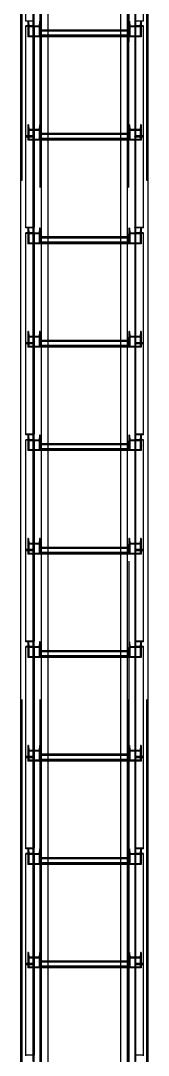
# Model space of a CAD drawing. Header units: millimetres. Extents: x 150209.93 to 150215.05, y 136675.65 to 136679.93.
# Drawn here: x 150210.7314 to 150210.7559, y 136678.4837 to 136678.683 of the extents above; entities that cross this region are included whole.
import ezdxf

# ---------------------------------------------------------------- set-up
doc = ezdxf.new("R2010")
doc.units = ezdxf.units.MM
doc.header["$LTSCALE"] = 0.25
for name, pattern in [('XKITLINE00', [0]), ('XKITLINE02', [4, 2, -2]), ('XKITLINE03', [6, 3, -1, 1, -1])]:
    doc.linetypes.add(name, pattern=pattern)

# ---------------------------------------------------------------- blocks, each defined once
blk = doc.blocks.new('çatıı')
at = {"color": 1, "linetype": 'XKITLINE03'}
for p, q in [((9028.63, 14102.86), (9028.63, 15759.74)), ((9125.61, 14102.86), (9125.61, 15759.74)), ((9034.61, 14100.27), (9034.61, 15740.27)), ((9119.61, 15740.27), (9119.61, 14100.27)), ((9028.63, 15255.19), (9028.63, 15149.34)), ((9034.63, 15254.76), (9034.63, 15245.21)), ((9119.61, 15245.21), (9119.61, 15254.76)), ((9125.61, 15149.34), (9125.61, 15255.19)), ((9119.61, 15246.23), (9034.63, 15246.23)), ((9034.63, 15155.12), (9034.63, 15145.57)), ((9119.61, 15145.57), (9119.61, 15155.12)), ((9028.63, 15149.34), (9028.63, 15061.71)), ((9119.61, 15146.6), (9034.63, 15146.6)), ((9125.61, 15061.71), (9125.61, 15149.34)), ((9028.63, 15055.92), (9028.63, 14950.07)), ((9034.63, 15055.49), (9034.63, 15045.94)), ((9119.61, 15045.94), (9119.61, 15055.49)), ((9125.61, 14950.07), (9125.61, 15055.92)), ((9119.61, 15046.96), (9034.63, 15046.96)), ((9034.63, 14955.85), (9034.63, 14946.3)), ((9119.61, 14946.3), (9119.61, 14955.85)), ((9028.63, 14950.07), (9028.63, 14862.44)), ((9119.61, 14947.33), (9034.63, 14947.33)), ((9125.61, 14862.44), (9125.61, 14950.07)), ((9028.63, 14856.65), (9028.63, 14750.79)), ((9034.63, 14856.22), (9034.63, 14846.67)), ((9119.61, 14846.67), (9119.61, 14856.22)), ((9125.61, 14750.79), (9125.61, 14856.65)), ((9119.61, 14847.69), (9034.63, 14847.69)), ((9034.63, 14756.58), (9034.63, 14747.03)), ((9119.61, 14747.03), (9119.61, 14756.58)), ((9028.63, 14750.79), (9028.63, 14663.17)), ((9119.61, 14748.05), (9034.63, 14748.05)), ((9125.61, 14663.17), (9125.61, 14750.79)), ((9028.63, 14657.38), (9028.63, 14551.52)), ((9034.63, 14656.94), (9034.63, 14647.39)), ((9119.61, 14647.39), (9119.61, 14656.94)), ((9125.61, 14551.52), (9125.61, 14657.38)), ((9119.61, 14648.42), (9034.63, 14648.42)), ((9034.63, 14557.31), (9034.63, 14547.76)), ((9119.61, 14547.76), (9119.61, 14557.31)), ((9028.63, 14551.52), (9028.63, 14463.9)), ((9119.61, 14548.78), (9034.63, 14548.78)), ((9125.61, 14463.9), (9125.61, 14551.52)), ((9028.63, 14458.1), (9028.63, 14352.25)), ((9034.63, 14457.67), (9034.63, 14448.12)), ((9119.61, 14448.12), (9119.61, 14457.67)), ((9125.61, 14352.25), (9125.61, 14458.1)), ((9119.61, 14449.14), (9034.63, 14449.14)), ((9034.63, 14358.03), (9034.63, 14348.49)), ((9119.61, 14348.49), (9119.61, 14358.03)), ((9028.63, 14352.25), (9028.63, 14264.62)), ((9119.61, 14349.51), (9034.63, 14349.51)), ((9125.61, 14264.62), (9125.61, 14352.25))]:
    blk.add_line(p, q, dxfattribs=at)
at = {"color": 116, "linetype": 'XKITLINE02', "true_color": 0x136734}
for p, q in [((9016.78, 14106.58), (9016.78, 15751.29)), ((9017.31, 14107.01), (9017.31, 15752.02)), ((9034.55, 14107.01), (9034.54, 15752.02)), ((9035.08, 14106.58), (9035.08, 15751.29)), ((9118.31, 14106.58), (9118.31, 15752.12)), ((9119.16, 14106.58), (9119.16, 15751.29)), ((9119.69, 14107.01), (9119.69, 15752.02)), ((9136.93, 14107.01), (9136.92, 15752.02)), ((9137.46, 14106.58), (9137.46, 15751.29)), ((9034.61, 14100.27), (9034.61, 15741.98)), ((9035.46, 14100.39), (9035.46, 15741.86)), ((9042.11, 14101.91), (9042.11, 15741.91)), ((9035.93, 14162.09), (9035.93, 15722.64)), ((9138.31, 14120.78), (9138.31, 15703.28)), ((9112.11, 14101.98), (9112.11, 15697.03)), ((9118.76, 14100.39), (9118.76, 15670.57)), ((9119.61, 14100.27), (9119.61, 15670.57)), ((9020.63, 15260.36), (9020.63, 15348.61)), ((9027.83, 15254.71), (9027.83, 15347.98)), ((9028.63, 15254.71), (9028.63, 15348.61)), ((9125.61, 15254.71), (9125.61, 15348.61)), ((9126.41, 15254.71), (9126.41, 15347.98)), ((9133.61, 15260.36), (9133.61, 15348.61)), ((9027.83, 15260.36), (9020.63, 15260.36)), ((9027.83, 15255.72), (9020.63, 15255.72)), ((9020.63, 15149.34), (9020.63, 15255.72)), ((9028.63, 15255.19), (9020.63, 15255.19)), ((9023.31, 15260.24), (9022.63, 15260.24)), ((9022.63, 15260.24), (9022.63, 15254.76)), ((9022.63, 15260.24), (9022.63, 15250.69)), ((9034.63, 15254.76), (9022.63, 15254.76)), ((9022.63, 15254.76), (9022.63, 15245.21)), ((9023.31, 15260.24), (9023.69, 15255.46)), ((9023.31, 15260.24), (9023.31, 15250.69)), ((9033.57, 15255.46), (9023.69, 15255.46)), ((9023.69, 15255.46), (9023.69, 15245.91)), ((9028.63, 15260.51), (9027.83, 15260.51)), ((9027.83, 15149.87), (9027.83, 15260.51)), ((9028.63, 15254.71), (9027.83, 15254.71)), ((9028.63, 15149.34), (9028.63, 15260.51)), ((9033.95, 15260.24), (9033.57, 15255.46)), ((9033.57, 15255.46), (9033.57, 15245.91)), ((9034.63, 15260.24), (9033.95, 15260.24)), ((9033.95, 15260.24), (9033.95, 15250.69)), ((9034.63, 15260.24), (9034.63, 15254.76)), ((9034.63, 15260.24), (9034.63, 15250.69)), ((9034.63, 15254.76), (9034.63, 15245.21)), ((9119.61, 15260.24), (9119.61, 15250.69)), ((9119.61, 15260.24), (9119.61, 15254.76)), ((9120.29, 15260.24), (9119.61, 15260.24)), ((9119.61, 15254.76), (9119.61, 15245.21)), ((9131.61, 15254.76), (9119.61, 15254.76)), ((9120.29, 15260.24), (9120.29, 15250.69)), ((9120.29, 15260.24), (9120.67, 15255.46)), ((9120.67, 15255.46), (9120.67, 15245.91)), ((9130.55, 15255.46), (9120.67, 15255.46)), ((9125.61, 15149.34), (9125.61, 15260.51)), ((9126.41, 15260.51), (9125.61, 15260.51)), ((9133.61, 15255.19), (9125.61, 15255.19)), ((9126.41, 15254.71), (9125.61, 15254.71)), ((9126.41, 15149.87), (9126.41, 15260.51)), ((9133.61, 15260.36), (9126.41, 15260.36)), ((9133.61, 15255.72), (9126.41, 15255.72)), ((9130.93, 15260.24), (9130.55, 15255.46)), ((9130.55, 15255.46), (9130.55, 15245.91)), ((9130.93, 15260.24), (9130.93, 15250.69)), ((9131.61, 15260.24), (9130.93, 15260.24)), ((9131.61, 15260.24), (9131.61, 15250.69)), ((9131.61, 15260.24), (9131.61, 15254.76)), ((9131.61, 15254.76), (9131.61, 15245.21)), ((9133.61, 15149.34), (9133.61, 15255.72)), ((9023.31, 15250.69), (9022.63, 15250.69)), ((9022.63, 15250.69), (9022.63, 15245.21)), ((9034.63, 15245.21), (9022.63, 15245.21)), ((9023.31, 15250.69), (9023.69, 15245.91)), ((9033.57, 15245.91), (9023.69, 15245.91)), ((9033.95, 15250.69), (9033.57, 15245.91)), ((9034.63, 15250.69), (9033.95, 15250.69)), ((9034.63, 15245.21), (9034.63, 15251.71)), ((9042.11, 15251.71), (9034.63, 15251.71)), ((9119.61, 15251.66), (9034.63, 15251.66)), ((9119.61, 15250.75), (9034.63, 15250.75)), ((9034.63, 15250.69), (9034.63, 15245.21)), ((9119.61, 15250.69), (9034.63, 15250.69)), ((9119.61, 15246.84), (9034.63, 15246.84)), ((9042.11, 15246.23), (9034.63, 15246.23)), ((9119.61, 15246), (9034.63, 15246)), ((9042.11, 15245.21), (9034.63, 15245.21)), ((9119.61, 15251.71), (9112.11, 15251.71)), ((9119.61, 15246.23), (9112.11, 15246.23)), ((9119.61, 15245.21), (9112.11, 15245.21)), ((9119.61, 15245.21), (9119.61, 15251.71)), ((9119.61, 15250.69), (9119.61, 15245.21)), ((9120.29, 15250.69), (9119.61, 15250.69)), ((9131.61, 15245.21), (9119.61, 15245.21)), ((9120.29, 15250.69), (9120.67, 15245.91)), ((9130.55, 15245.91), (9120.67, 15245.91)), ((9130.93, 15250.69), (9130.55, 15245.91)), ((9131.61, 15250.69), (9130.93, 15250.69)), ((9131.61, 15250.69), (9131.61, 15245.21)), ((9023.31, 15160.6), (9022.63, 15160.6)), ((9022.63, 15160.6), (9022.63, 15155.12)), ((9022.63, 15160.6), (9022.63, 15151.05)), ((9034.63, 15155.12), (9022.63, 15155.12)), ((9022.63, 15155.12), (9022.63, 15145.57)), ((9023.31, 15160.6), (9023.69, 15155.82)), ((9023.31, 15160.6), (9023.31, 15151.05)), ((9033.57, 15155.82), (9023.69, 15155.82)), ((9023.69, 15155.82), (9023.69, 15146.27)), ((9028.63, 15154.65), (9027.83, 15154.65)), ((9033.95, 15160.6), (9033.57, 15155.82)), ((9033.57, 15155.82), (9033.57, 15146.27)), ((9034.63, 15160.6), (9033.95, 15160.6)), ((9033.95, 15160.6), (9033.95, 15151.05)), ((9034.63, 15160.6), (9034.63, 15155.12)), ((9034.63, 15160.6), (9034.63, 15151.05)), ((9034.63, 15155.12), (9034.63, 15145.57)), ((9119.61, 15160.6), (9119.61, 15151.05)), ((9119.61, 15160.6), (9119.61, 15155.12)), ((9120.29, 15160.6), (9119.61, 15160.6)), ((9119.61, 15155.12), (9119.61, 15145.57)), ((9131.61, 15155.12), (9119.61, 15155.12)), ((9120.29, 15160.6), (9120.29, 15151.05)), ((9120.29, 15160.6), (9120.67, 15155.82)), ((9120.67, 15155.82), (9120.67, 15146.27)), ((9130.55, 15155.82), (9120.67, 15155.82)), ((9126.41, 15154.65), (9125.61, 15154.65)), ((9130.93, 15160.6), (9130.55, 15155.82)), ((9130.55, 15155.82), (9130.55, 15146.27)), ((9130.93, 15160.6), (9130.93, 15151.05)), ((9131.61, 15160.6), (9130.93, 15160.6)), ((9131.61, 15160.6), (9131.61, 15151.05)), ((9131.61, 15160.6), (9131.61, 15155.12)), ((9131.61, 15155.12), (9131.61, 15145.57)), ((9027.83, 15149.87), (9020.63, 15149.87)), ((9020.63, 15061.09), (9020.63, 15149.34)), ((9028.63, 15149.34), (9020.63, 15149.34)), ((9028.63, 15149.34), (9020.63, 15149.34)), ((9027.83, 15148.71), (9020.63, 15148.71)), ((9023.31, 15151.05), (9022.63, 15151.05)), ((9022.63, 15151.05), (9022.63, 15145.57)), ((9034.63, 15145.57), (9022.63, 15145.57)), ((9023.31, 15151.05), (9023.69, 15146.27)), ((9033.57, 15146.27), (9023.69, 15146.27)), ((9027.83, 15055.44), (9027.83, 15148.71)), ((9028.63, 15055.44), (9028.63, 15149.34)), ((9033.95, 15151.05), (9033.57, 15146.27)), ((9034.63, 15151.05), (9033.95, 15151.05)), ((9034.63, 15145.57), (9034.63, 15152.08)), ((9042.11, 15152.08), (9034.63, 15152.08)), ((9119.61, 15152.02), (9034.63, 15152.02)), ((9119.61, 15151.11), (9034.63, 15151.11)), ((9034.63, 15151.05), (9034.63, 15145.57)), ((9119.61, 15151.05), (9034.63, 15151.05)), ((9119.61, 15147.2), (9034.63, 15147.2)), ((9042.11, 15146.6), (9034.63, 15146.6)), ((9119.61, 15146.36), (9034.63, 15146.36)), ((9042.11, 15145.57), (9034.63, 15145.57)), ((9119.61, 15152.08), (9112.11, 15152.08)), ((9119.61, 15146.6), (9112.11, 15146.6)), ((9119.61, 15145.57), (9112.11, 15145.57)), ((9119.61, 15145.57), (9119.61, 15152.08)), ((9119.61, 15151.05), (9119.61, 15145.57)), ((9120.29, 15151.05), (9119.61, 15151.05)), ((9131.61, 15145.57), (9119.61, 15145.57)), ((9120.29, 15151.05), (9120.67, 15146.27)), ((9130.55, 15146.27), (9120.67, 15146.27)), ((9125.61, 15055.44), (9125.61, 15149.34)), ((9133.61, 15149.34), (9125.61, 15149.34)), ((9133.61, 15149.34), (9125.61, 15149.34)), ((9133.61, 15149.87), (9126.41, 15149.87)), ((9126.41, 15055.44), (9126.41, 15148.71)), ((9133.61, 15148.71), (9126.41, 15148.71)), ((9130.93, 15151.05), (9130.55, 15146.27)), ((9131.61, 15151.05), (9130.93, 15151.05)), ((9131.61, 15151.05), (9131.61, 15145.57)), ((9133.61, 15061.09), (9133.61, 15149.34)), ((9028.63, 15143.07), (9027.83, 15143.07)), ((9126.41, 15143.07), (9125.61, 15143.07)), ((9028.63, 15061.71), (9020.63, 15061.71)), ((9027.83, 15061.09), (9020.63, 15061.09)), ((9027.83, 15056.45), (9020.63, 15056.45)), ((9020.63, 14950.07), (9020.63, 15056.45)), ((9028.63, 15055.92), (9020.63, 15055.92)), ((9023.31, 15060.97), (9022.63, 15060.97)), ((9022.63, 15060.97), (9022.63, 15055.49)), ((9022.63, 15060.97), (9022.63, 15051.42)), ((9034.63, 15055.49), (9022.63, 15055.49)), ((9022.63, 15055.49), (9022.63, 15045.94)), ((9023.31, 15060.97), (9023.69, 15056.18)), ((9023.31, 15060.97), (9023.31, 15051.42)), ((9033.57, 15056.18), (9023.69, 15056.18)), ((9023.69, 15056.18), (9023.69, 15046.64)), ((9028.63, 15061.24), (9027.83, 15061.24)), ((9027.83, 14950.6), (9027.83, 15061.24)), ((9028.63, 15055.44), (9027.83, 15055.44)), ((9028.63, 14950.07), (9028.63, 15061.24)), ((9033.95, 15060.97), (9033.57, 15056.18)), ((9033.57, 15056.18), (9033.57, 15046.64)), ((9034.63, 15060.97), (9033.95, 15060.97)), ((9033.95, 15060.97), (9033.95, 15051.42)), ((9034.63, 15060.97), (9034.63, 15055.49)), ((9034.63, 15060.97), (9034.63, 15051.42)), ((9034.63, 15055.49), (9034.63, 15045.94)), ((9119.61, 15060.97), (9119.61, 15051.42)), ((9119.61, 15060.97), (9119.61, 15055.49)), ((9120.29, 15060.97), (9119.61, 15060.97)), ((9119.61, 15055.49), (9119.61, 15045.94)), ((9131.61, 15055.49), (9119.61, 15055.49)), ((9120.29, 15060.97), (9120.29, 15051.42)), ((9120.29, 15060.97), (9120.67, 15056.18)), ((9120.67, 15056.18), (9120.67, 15046.64)), ((9130.55, 15056.18), (9120.67, 15056.18)), ((9133.61, 15061.71), (9125.61, 15061.71)), ((9125.61, 14950.07), (9125.61, 15061.24)), ((9126.41, 15061.24), (9125.61, 15061.24)), ((9133.61, 15055.92), (9125.61, 15055.92)), ((9126.41, 15055.44), (9125.61, 15055.44)), ((9126.41, 14950.6), (9126.41, 15061.24)), ((9133.61, 15061.09), (9126.41, 15061.09)), ((9133.61, 15056.45), (9126.41, 15056.45)), ((9130.93, 15060.97), (9130.55, 15056.18)), ((9130.55, 15056.18), (9130.55, 15046.64)), ((9130.93, 15060.97), (9130.93, 15051.42)), ((9131.61, 15060.97), (9130.93, 15060.97)), ((9131.61, 15060.97), (9131.61, 15051.42)), ((9131.61, 15060.97), (9131.61, 15055.49)), ((9131.61, 15055.49), (9131.61, 15045.94)), ((9133.61, 14950.07), (9133.61, 15056.45)), ((9023.31, 15051.42), (9022.63, 15051.42)), ((9022.63, 15051.42), (9022.63, 15045.94)), ((9034.63, 15045.94), (9022.63, 15045.94)), ((9023.31, 15051.42), (9023.69, 15046.64)), ((9033.57, 15046.64), (9023.69, 15046.64)), ((9033.95, 15051.42), (9033.57, 15046.64)), ((9034.63, 15051.42), (9033.95, 15051.42)), ((9034.63, 15045.94), (9034.63, 15052.44)), ((9042.11, 15052.44), (9034.63, 15052.44)), ((9119.61, 15052.38), (9034.63, 15052.38)), ((9119.61, 15051.48), (9034.63, 15051.48)), ((9034.63, 15051.42), (9034.63, 15045.94)), ((9119.61, 15051.42), (9034.63, 15051.42)), ((9119.61, 15047.57), (9034.63, 15047.57)), ((9042.11, 15046.96), (9034.63, 15046.96)), ((9119.61, 15046.73), (9034.63, 15046.73)), ((9042.11, 15045.94), (9034.63, 15045.94)), ((9119.61, 15052.44), (9112.11, 15052.44)), ((9119.61, 15046.96), (9112.11, 15046.96)), ((9119.61, 15045.94), (9112.11, 15045.94)), ((9119.61, 15045.94), (9119.61, 15052.44)), ((9119.61, 15051.42), (9119.61, 15045.94)), ((9120.29, 15051.42), (9119.61, 15051.42)), ((9131.61, 15045.94), (9119.61, 15045.94)), ((9120.29, 15051.42), (9120.67, 15046.64)), ((9130.55, 15046.64), (9120.67, 15046.64)), ((9130.93, 15051.42), (9130.55, 15046.64)), ((9131.61, 15051.42), (9130.93, 15051.42)), ((9131.61, 15051.42), (9131.61, 15045.94)), ((9023.31, 14961.33), (9022.63, 14961.33)), ((9022.63, 14961.33), (9022.63, 14955.85)), ((9022.63, 14961.33), (9022.63, 14951.78)), ((9034.63, 14955.85), (9022.63, 14955.85)), ((9022.63, 14955.85), (9022.63, 14946.3)), ((9023.31, 14961.33), (9023.69, 14956.55)), ((9023.31, 14961.33), (9023.31, 14951.78)), ((9033.57, 14956.55), (9023.69, 14956.55)), ((9023.69, 14956.55), (9023.69, 14947)), ((9028.63, 14955.38), (9027.83, 14955.38)), ((9033.95, 14961.33), (9033.57, 14956.55)), ((9033.57, 14956.55), (9033.57, 14947)), ((9034.63, 14961.33), (9033.95, 14961.33)), ((9033.95, 14961.33), (9033.95, 14951.78)), ((9034.63, 14961.33), (9034.63, 14955.85)), ((9034.63, 14961.33), (9034.63, 14951.78)), ((9034.63, 14955.85), (9034.63, 14946.3)), ((9119.61, 14961.33), (9119.61, 14951.78)), ((9119.61, 14961.33), (9119.61, 14955.85)), ((9120.29, 14961.33), (9119.61, 14961.33)), ((9119.61, 14955.85), (9119.61, 14946.3)), ((9131.61, 14955.85), (9119.61, 14955.85)), ((9120.29, 14961.33), (9120.29, 14951.78)), ((9120.29, 14961.33), (9120.67, 14956.55)), ((9120.67, 14956.55), (9120.67, 14947)), ((9130.55, 14956.55), (9120.67, 14956.55)), ((9126.41, 14955.38), (9125.61, 14955.38)), ((9130.93, 14961.33), (9130.55, 14956.55)), ((9130.55, 14956.55), (9130.55, 14947)), ((9130.93, 14961.33), (9130.93, 14951.78)), ((9131.61, 14961.33), (9130.93, 14961.33)), ((9131.61, 14961.33), (9131.61, 14951.78)), ((9131.61, 14961.33), (9131.61, 14955.85)), ((9131.61, 14955.85), (9131.61, 14946.3)), ((9027.83, 14950.6), (9020.63, 14950.6)), ((9028.63, 14950.07), (9020.63, 14950.07)), ((9020.63, 14861.81), (9020.63, 14950.07)), ((9028.63, 14950.07), (9020.63, 14950.07)), ((9027.83, 14949.44), (9020.63, 14949.44)), ((9023.31, 14951.78), (9022.63, 14951.78)), ((9022.63, 14951.78), (9022.63, 14946.3)), ((9034.63, 14946.3), (9022.63, 14946.3)), ((9023.31, 14951.78), (9023.69, 14947)), ((9033.57, 14947), (9023.69, 14947)), ((9027.83, 14856.17), (9027.83, 14949.44)), ((9028.63, 14856.17), (9028.63, 14950.07)), ((9033.95, 14951.78), (9033.57, 14947)), ((9034.63, 14951.78), (9033.95, 14951.78)), ((9034.63, 14946.3), (9034.63, 14952.8)), ((9042.11, 14952.8), (9034.63, 14952.8)), ((9119.61, 14952.75), (9034.63, 14952.75)), ((9119.61, 14951.84), (9034.63, 14951.84)), ((9034.63, 14951.78), (9034.63, 14946.3)), ((9119.61, 14951.78), (9034.63, 14951.78)), ((9119.61, 14947.93), (9034.63, 14947.93)), ((9042.11, 14947.33), (9034.63, 14947.33)), ((9119.61, 14947.09), (9034.63, 14947.09)), ((9042.11, 14946.3), (9034.63, 14946.3)), ((9119.61, 14952.8), (9112.11, 14952.8)), ((9119.61, 14947.33), (9112.11, 14947.33)), ((9119.61, 14946.3), (9112.11, 14946.3)), ((9119.61, 14946.3), (9119.61, 14952.8)), ((9119.61, 14951.78), (9119.61, 14946.3)), ((9120.29, 14951.78), (9119.61, 14951.78)), ((9131.61, 14946.3), (9119.61, 14946.3)), ((9120.29, 14951.78), (9120.67, 14947)), ((9130.55, 14947), (9120.67, 14947)), ((9133.61, 14950.07), (9125.61, 14950.07)), ((9125.61, 14856.17), (9125.61, 14950.07)), ((9133.61, 14950.07), (9125.61, 14950.07)), ((9133.61, 14950.6), (9126.41, 14950.6)), ((9126.41, 14856.17), (9126.41, 14949.44)), ((9133.61, 14949.44), (9126.41, 14949.44)), ((9130.93, 14951.78), (9130.55, 14947)), ((9131.61, 14951.78), (9130.93, 14951.78)), ((9131.61, 14951.78), (9131.61, 14946.3)), ((9133.61, 14861.81), (9133.61, 14950.07)), ((9028.63, 14943.79), (9027.83, 14943.79)), ((9126.41, 14943.79), (9125.61, 14943.79)), ((9028.63, 14862.44), (9020.63, 14862.44)), ((9027.83, 14861.81), (9020.63, 14861.81)), ((9027.83, 14857.18), (9020.63, 14857.18)), ((9020.63, 14750.79), (9020.63, 14857.18)), ((9028.63, 14856.65), (9020.63, 14856.65)), ((9023.31, 14861.7), (9022.63, 14861.7)), ((9022.63, 14861.7), (9022.63, 14856.22)), ((9022.63, 14861.7), (9022.63, 14852.15)), ((9034.63, 14856.22), (9022.63, 14856.22)), ((9022.63, 14856.22), (9022.63, 14846.67)), ((9023.31, 14861.7), (9023.69, 14856.91)), ((9023.31, 14861.7), (9023.31, 14852.15)), ((9033.57, 14856.91), (9023.69, 14856.91)), ((9023.69, 14856.91), (9023.69, 14847.36)), ((9028.63, 14861.96), (9027.83, 14861.96)), ((9027.83, 14751.32), (9027.83, 14861.96)), ((9028.63, 14856.17), (9027.83, 14856.17)), ((9028.63, 14750.79), (9028.63, 14861.96)), ((9033.95, 14861.7), (9033.57, 14856.91)), ((9033.57, 14856.91), (9033.57, 14847.36)), ((9034.63, 14861.7), (9033.95, 14861.7)), ((9033.95, 14861.7), (9033.95, 14852.15)), ((9034.63, 14861.7), (9034.63, 14856.22)), ((9034.63, 14861.7), (9034.63, 14852.15)), ((9034.63, 14856.22), (9034.63, 14846.67)), ((9119.61, 14861.7), (9119.61, 14852.15)), ((9119.61, 14861.7), (9119.61, 14856.22)), ((9120.29, 14861.7), (9119.61, 14861.7)), ((9119.61, 14856.22), (9119.61, 14846.67)), ((9131.61, 14856.22), (9119.61, 14856.22)), ((9120.29, 14861.7), (9120.29, 14852.15)), ((9120.29, 14861.7), (9120.67, 14856.91)), ((9120.67, 14856.91), (9120.67, 14847.36)), ((9130.55, 14856.91), (9120.67, 14856.91)), ((9133.61, 14862.44), (9125.61, 14862.44)), ((9125.61, 14750.79), (9125.61, 14861.96)), ((9126.41, 14861.96), (9125.61, 14861.96)), ((9133.61, 14856.65), (9125.61, 14856.65)), ((9126.41, 14856.17), (9125.61, 14856.17)), ((9126.41, 14751.32), (9126.41, 14861.96)), ((9133.61, 14861.81), (9126.41, 14861.81)), ((9133.61, 14857.18), (9126.41, 14857.18)), ((9130.93, 14861.7), (9130.55, 14856.91)), ((9130.55, 14856.91), (9130.55, 14847.36)), ((9130.93, 14861.7), (9130.93, 14852.15)), ((9131.61, 14861.7), (9130.93, 14861.7)), ((9131.61, 14861.7), (9131.61, 14852.15)), ((9131.61, 14861.7), (9131.61, 14856.22)), ((9131.61, 14856.22), (9131.61, 14846.67)), ((9133.61, 14750.79), (9133.61, 14857.18)), ((9023.31, 14852.15), (9022.63, 14852.15)), ((9022.63, 14852.15), (9022.63, 14846.67)), ((9034.63, 14846.67), (9022.63, 14846.67)), ((9023.31, 14852.15), (9023.69, 14847.36)), ((9033.57, 14847.36), (9023.69, 14847.36)), ((9033.95, 14852.15), (9033.57, 14847.36)), ((9034.63, 14852.15), (9033.95, 14852.15)), ((9034.63, 14846.67), (9034.63, 14853.17)), ((9042.11, 14853.17), (9034.63, 14853.17)), ((9119.61, 14853.11), (9034.63, 14853.11)), ((9119.61, 14852.2), (9034.63, 14852.2)), ((9034.63, 14852.15), (9034.63, 14846.67)), ((9119.61, 14852.15), (9034.63, 14852.15)), ((9119.61, 14848.3), (9034.63, 14848.3)), ((9042.11, 14847.69), (9034.63, 14847.69)), ((9119.61, 14847.45), (9034.63, 14847.45)), ((9042.11, 14846.67), (9034.63, 14846.67)), ((9119.61, 14853.17), (9112.11, 14853.17)), ((9119.61, 14847.69), (9112.11, 14847.69)), ((9119.61, 14846.67), (9112.11, 14846.67)), ((9119.61, 14846.67), (9119.61, 14853.17)), ((9119.61, 14852.15), (9119.61, 14846.67)), ((9120.29, 14852.15), (9119.61, 14852.15)), ((9131.61, 14846.67), (9119.61, 14846.67)), ((9120.29, 14852.15), (9120.67, 14847.36)), ((9130.55, 14847.36), (9120.67, 14847.36)), ((9130.93, 14852.15), (9130.55, 14847.36)), ((9131.61, 14852.15), (9130.93, 14852.15)), ((9131.61, 14852.15), (9131.61, 14846.67)), ((9023.31, 14762.06), (9022.63, 14762.06)), ((9022.63, 14762.06), (9022.63, 14756.58)), ((9022.63, 14762.06), (9022.63, 14752.51)), ((9034.63, 14756.58), (9022.63, 14756.58)), ((9022.63, 14756.58), (9022.63, 14747.03)), ((9023.31, 14762.06), (9023.69, 14757.28)), ((9023.31, 14762.06), (9023.31, 14752.51)), ((9033.57, 14757.28), (9023.69, 14757.28)), ((9023.69, 14757.28), (9023.69, 14747.73)), ((9028.63, 14756.11), (9027.83, 14756.11)), ((9033.95, 14762.06), (9033.57, 14757.28)), ((9033.57, 14757.28), (9033.57, 14747.73)), ((9034.63, 14762.06), (9033.95, 14762.06)), ((9033.95, 14762.06), (9033.95, 14752.51)), ((9034.63, 14762.06), (9034.63, 14756.58)), ((9034.63, 14762.06), (9034.63, 14752.51)), ((9034.63, 14756.58), (9034.63, 14747.03)), ((9119.61, 14762.06), (9119.61, 14752.51)), ((9119.61, 14762.06), (9119.61, 14756.58)), ((9120.29, 14762.06), (9119.61, 14762.06)), ((9119.61, 14756.58), (9119.61, 14747.03)), ((9131.61, 14756.58), (9119.61, 14756.58)), ((9120.29, 14762.06), (9120.29, 14752.51)), ((9120.29, 14762.06), (9120.67, 14757.28)), ((9120.67, 14757.28), (9120.67, 14747.73)), ((9130.55, 14757.28), (9120.67, 14757.28)), ((9126.41, 14756.11), (9125.61, 14756.11)), ((9130.93, 14762.06), (9130.55, 14757.28)), ((9130.55, 14757.28), (9130.55, 14747.73)), ((9130.93, 14762.06), (9130.93, 14752.51)), ((9131.61, 14762.06), (9130.93, 14762.06)), ((9131.61, 14762.06), (9131.61, 14752.51)), ((9131.61, 14762.06), (9131.61, 14756.58)), ((9131.61, 14756.58), (9131.61, 14747.03)), ((9027.83, 14751.32), (9020.63, 14751.32)), ((9028.63, 14750.79), (9020.63, 14750.79)), ((9020.63, 14662.54), (9020.63, 14750.79)), ((9028.63, 14750.79), (9020.63, 14750.79)), ((9027.83, 14750.17), (9020.63, 14750.17)), ((9023.31, 14752.51), (9022.63, 14752.51)), ((9022.63, 14752.51), (9022.63, 14747.03)), ((9034.63, 14747.03), (9022.63, 14747.03)), ((9023.31, 14752.51), (9023.69, 14747.73)), ((9033.57, 14747.73), (9023.69, 14747.73)), ((9027.83, 14656.9), (9027.83, 14750.17)), ((9028.63, 14656.9), (9028.63, 14750.79)), ((9033.95, 14752.51), (9033.57, 14747.73)), ((9034.63, 14752.51), (9033.95, 14752.51)), ((9034.63, 14747.03), (9034.63, 14753.53)), ((9042.11, 14753.53), (9034.63, 14753.53)), ((9119.61, 14753.47), (9034.63, 14753.47)), ((9119.61, 14752.57), (9034.63, 14752.57)), ((9034.63, 14752.51), (9034.63, 14747.03)), ((9119.61, 14752.51), (9034.63, 14752.51)), ((9119.61, 14748.66), (9034.63, 14748.66)), ((9042.11, 14748.05), (9034.63, 14748.05)), ((9119.61, 14747.82), (9034.63, 14747.82)), ((9042.11, 14747.03), (9034.63, 14747.03)), ((9119.61, 14753.53), (9112.11, 14753.53)), ((9119.61, 14748.05), (9112.11, 14748.05)), ((9119.61, 14747.03), (9112.11, 14747.03)), ((9119.61, 14747.03), (9119.61, 14753.53)), ((9119.61, 14752.51), (9119.61, 14747.03)), ((9120.29, 14752.51), (9119.61, 14752.51)), ((9131.61, 14747.03), (9119.61, 14747.03)), ((9120.29, 14752.51), (9120.67, 14747.73)), ((9130.55, 14747.73), (9120.67, 14747.73)), ((9125.61, 14656.9), (9125.61, 14750.79)), ((9133.61, 14750.79), (9125.61, 14750.79)), ((9133.61, 14750.79), (9125.61, 14750.79)), ((9133.61, 14751.32), (9126.41, 14751.32)), ((9126.41, 14656.9), (9126.41, 14750.17)), ((9133.61, 14750.17), (9126.41, 14750.17)), ((9130.93, 14752.51), (9130.55, 14747.73)), ((9131.61, 14752.51), (9130.93, 14752.51)), ((9131.61, 14752.51), (9131.61, 14747.03)), ((9133.61, 14662.54), (9133.61, 14750.79)), ((9028.63, 14744.52), (9027.83, 14744.52)), ((9126.41, 14744.52), (9125.61, 14744.52)), ((9028.63, 14663.17), (9020.63, 14663.17)), ((9027.83, 14662.54), (9020.63, 14662.54)), ((9027.83, 14657.91), (9020.63, 14657.91)), ((9020.63, 14551.52), (9020.63, 14657.91)), ((9028.63, 14657.38), (9020.63, 14657.38)), ((9023.31, 14662.42), (9022.63, 14662.42)), ((9022.63, 14662.42), (9022.63, 14656.94)), ((9022.63, 14662.42), (9022.63, 14652.87)), ((9034.63, 14656.94), (9022.63, 14656.94)), ((9022.63, 14656.94), (9022.63, 14647.39)), ((9023.31, 14662.42), (9023.69, 14657.64)), ((9023.31, 14662.42), (9023.31, 14652.87)), ((9033.57, 14657.64), (9023.69, 14657.64)), ((9023.69, 14657.64), (9023.69, 14648.09)), ((9028.63, 14662.69), (9027.83, 14662.69)), ((9027.83, 14552.05), (9027.83, 14662.69)), ((9028.63, 14656.9), (9027.83, 14656.9)), ((9028.63, 14551.52), (9028.63, 14662.69)), ((9033.95, 14662.42), (9033.57, 14657.64)), ((9033.57, 14657.64), (9033.57, 14648.09)), ((9034.63, 14662.42), (9033.95, 14662.42)), ((9033.95, 14662.42), (9033.95, 14652.87)), ((9034.63, 14662.42), (9034.63, 14656.94)), ((9034.63, 14662.42), (9034.63, 14652.87)), ((9034.63, 14656.94), (9034.63, 14647.39)), ((9119.61, 14662.42), (9119.61, 14652.87)), ((9119.61, 14662.42), (9119.61, 14656.94)), ((9120.29, 14662.42), (9119.61, 14662.42)), ((9119.61, 14656.94), (9119.61, 14647.39)), ((9131.61, 14656.94), (9119.61, 14656.94)), ((9120.29, 14662.42), (9120.29, 14652.87)), ((9120.29, 14662.42), (9120.67, 14657.64)), ((9120.67, 14657.64), (9120.67, 14648.09)), ((9130.55, 14657.64), (9120.67, 14657.64)), ((9133.61, 14663.17), (9125.61, 14663.17)), ((9125.61, 14551.52), (9125.61, 14662.69)), ((9126.41, 14662.69), (9125.61, 14662.69)), ((9133.61, 14657.38), (9125.61, 14657.38)), ((9126.41, 14656.9), (9125.61, 14656.9)), ((9126.41, 14552.05), (9126.41, 14662.69)), ((9133.61, 14662.54), (9126.41, 14662.54)), ((9133.61, 14657.91), (9126.41, 14657.91)), ((9130.93, 14662.42), (9130.55, 14657.64)), ((9130.55, 14657.64), (9130.55, 14648.09)), ((9130.93, 14662.42), (9130.93, 14652.87)), ((9131.61, 14662.42), (9130.93, 14662.42)), ((9131.61, 14662.42), (9131.61, 14652.87)), ((9131.61, 14662.42), (9131.61, 14656.94)), ((9131.61, 14656.94), (9131.61, 14647.39)), ((9133.61, 14551.52), (9133.61, 14657.91)), ((9023.31, 14652.87), (9022.63, 14652.87)), ((9022.63, 14652.87), (9022.63, 14647.39)), ((9034.63, 14647.39), (9022.63, 14647.39)), ((9023.31, 14652.87), (9023.69, 14648.09)), ((9033.57, 14648.09), (9023.69, 14648.09)), ((9033.95, 14652.87), (9033.57, 14648.09)), ((9034.63, 14652.87), (9033.95, 14652.87)), ((9034.63, 14647.39), (9034.63, 14653.9)), ((9042.11, 14653.9), (9034.63, 14653.9)), ((9119.61, 14653.84), (9034.63, 14653.84)), ((9119.61, 14652.93), (9034.63, 14652.93)), ((9119.61, 14652.87), (9034.63, 14652.87)), ((9034.63, 14652.87), (9034.63, 14647.39)), ((9119.61, 14649.02), (9034.63, 14649.02)), ((9042.11, 14648.42), (9034.63, 14648.42)), ((9119.61, 14648.18), (9034.63, 14648.18)), ((9042.11, 14647.39), (9034.63, 14647.39)), ((9119.61, 14653.9), (9112.11, 14653.9)), ((9119.61, 14648.42), (9112.11, 14648.42)), ((9119.61, 14647.39), (9112.11, 14647.39)), ((9119.61, 14647.39), (9119.61, 14653.9)), ((9119.61, 14652.87), (9119.61, 14647.39)), ((9120.29, 14652.87), (9119.61, 14652.87)), ((9131.61, 14647.39), (9119.61, 14647.39)), ((9120.29, 14652.87), (9120.67, 14648.09)), ((9130.55, 14648.09), (9120.67, 14648.09)), ((9130.93, 14652.87), (9130.55, 14648.09)), ((9131.61, 14652.87), (9130.93, 14652.87)), ((9131.61, 14652.87), (9131.61, 14647.39)), ((9023.31, 14562.79), (9022.63, 14562.79)), ((9022.63, 14562.79), (9022.63, 14557.31)), ((9022.63, 14562.79), (9022.63, 14553.24)), ((9034.63, 14557.31), (9022.63, 14557.31)), ((9022.63, 14557.31), (9022.63, 14547.76)), ((9023.31, 14562.79), (9023.69, 14558)), ((9023.31, 14562.79), (9023.31, 14553.24)), ((9033.57, 14558), (9023.69, 14558)), ((9023.69, 14558), (9023.69, 14548.46)), ((9028.63, 14556.84), (9027.83, 14556.84)), ((9033.95, 14562.79), (9033.57, 14558)), ((9033.57, 14558), (9033.57, 14548.46)), ((9034.63, 14562.79), (9033.95, 14562.79)), ((9033.95, 14562.79), (9033.95, 14553.24)), ((9034.63, 14562.79), (9034.63, 14557.31)), ((9034.63, 14562.79), (9034.63, 14553.24)), ((9034.63, 14557.31), (9034.63, 14547.76)), ((9119.61, 14562.79), (9119.61, 14553.24)), ((9119.61, 14562.79), (9119.61, 14557.31)), ((9120.29, 14562.79), (9119.61, 14562.79)), ((9119.61, 14557.31), (9119.61, 14547.76)), ((9131.61, 14557.31), (9119.61, 14557.31)), ((9120.29, 14562.79), (9120.29, 14553.24)), ((9120.29, 14562.79), (9120.67, 14558)), ((9120.67, 14558), (9120.67, 14548.46)), ((9130.55, 14558), (9120.67, 14558)), ((9126.41, 14556.84), (9125.61, 14556.84)), ((9130.93, 14562.79), (9130.55, 14558)), ((9130.55, 14558), (9130.55, 14548.46)), ((9130.93, 14562.79), (9130.93, 14553.24)), ((9131.61, 14562.79), (9130.93, 14562.79)), ((9131.61, 14562.79), (9131.61, 14553.24)), ((9131.61, 14562.79), (9131.61, 14557.31)), ((9131.61, 14557.31), (9131.61, 14547.76)), ((9027.83, 14552.05), (9020.63, 14552.05)), ((9028.63, 14551.52), (9020.63, 14551.52)), ((9020.63, 14463.27), (9020.63, 14551.52)), ((9028.63, 14551.52), (9020.63, 14551.52)), ((9027.83, 14550.89), (9020.63, 14550.89)), ((9023.31, 14553.24), (9022.63, 14553.24)), ((9022.63, 14553.24), (9022.63, 14547.76)), ((9034.63, 14547.76), (9022.63, 14547.76)), ((9023.31, 14553.24), (9023.69, 14548.46)), ((9033.57, 14548.46), (9023.69, 14548.46)), ((9027.83, 14457.63), (9027.83, 14550.89)), ((9028.63, 14457.63), (9028.63, 14551.52)), ((9033.95, 14553.24), (9033.57, 14548.46)), ((9034.63, 14553.24), (9033.95, 14553.24)), ((9034.63, 14547.76), (9034.63, 14554.26)), ((9042.11, 14554.26), (9034.63, 14554.26)), ((9119.61, 14554.2), (9034.63, 14554.2)), ((9119.61, 14553.3), (9034.63, 14553.3)), ((9119.61, 14553.24), (9034.63, 14553.24)), ((9034.63, 14553.24), (9034.63, 14547.76)), ((9119.61, 14549.39), (9034.63, 14549.39)), ((9042.11, 14548.78), (9034.63, 14548.78)), ((9119.61, 14548.55), (9034.63, 14548.55)), ((9042.11, 14547.76), (9034.63, 14547.76)), ((9119.61, 14554.26), (9112.11, 14554.26)), ((9119.61, 14548.78), (9112.11, 14548.78)), ((9119.61, 14547.76), (9112.11, 14547.76)), ((9119.61, 14547.76), (9119.61, 14554.26)), ((9119.61, 14553.24), (9119.61, 14547.76)), ((9120.29, 14553.24), (9119.61, 14553.24)), ((9131.61, 14547.76), (9119.61, 14547.76)), ((9120.29, 14553.24), (9120.67, 14548.46)), ((9130.55, 14548.46), (9120.67, 14548.46)), ((9125.61, 14457.63), (9125.61, 14551.52)), ((9133.61, 14551.52), (9125.61, 14551.52)), ((9133.61, 14551.52), (9125.61, 14551.52)), ((9133.61, 14552.05), (9126.41, 14552.05)), ((9126.41, 14457.63), (9126.41, 14550.89)), ((9133.61, 14550.89), (9126.41, 14550.89)), ((9130.93, 14553.24), (9130.55, 14548.46)), ((9131.61, 14553.24), (9130.93, 14553.24)), ((9131.61, 14553.24), (9131.61, 14547.76)), ((9133.61, 14463.27), (9133.61, 14551.52)), ((9028.63, 14545.25), (9027.83, 14545.25)), ((9126.41, 14545.25), (9125.61, 14545.25)), ((9028.63, 14463.9), (9020.63, 14463.9)), ((9027.83, 14463.27), (9020.63, 14463.27)), ((9027.83, 14458.64), (9020.63, 14458.64)), ((9020.63, 14352.25), (9020.63, 14458.64)), ((9028.63, 14458.1), (9020.63, 14458.1)), ((9023.31, 14463.15), (9022.63, 14463.15)), ((9022.63, 14463.15), (9022.63, 14457.67)), ((9022.63, 14463.15), (9022.63, 14453.6)), ((9034.63, 14457.67), (9022.63, 14457.67)), ((9022.63, 14457.67), (9022.63, 14448.12)), ((9023.31, 14463.15), (9023.69, 14458.37)), ((9023.31, 14463.15), (9023.31, 14453.6)), ((9033.57, 14458.37), (9023.69, 14458.37)), ((9023.69, 14458.37), (9023.69, 14448.82)), ((9028.63, 14463.42), (9027.83, 14463.42)), ((9027.83, 14352.78), (9027.83, 14463.42)), ((9028.63, 14457.63), (9027.83, 14457.63)), ((9028.63, 14352.25), (9028.63, 14463.42)), ((9033.95, 14463.15), (9033.57, 14458.37)), ((9033.57, 14458.37), (9033.57, 14448.82)), ((9034.63, 14463.15), (9033.95, 14463.15)), ((9033.95, 14463.15), (9033.95, 14453.6)), ((9034.63, 14463.15), (9034.63, 14457.67)), ((9034.63, 14463.15), (9034.63, 14453.6)), ((9034.63, 14457.67), (9034.63, 14448.12)), ((9119.61, 14463.15), (9119.61, 14453.6)), ((9119.61, 14463.15), (9119.61, 14457.67)), ((9120.29, 14463.15), (9119.61, 14463.15)), ((9119.61, 14457.67), (9119.61, 14448.12)), ((9131.61, 14457.67), (9119.61, 14457.67)), ((9120.29, 14463.15), (9120.29, 14453.6)), ((9120.29, 14463.15), (9120.67, 14458.37)), ((9120.67, 14458.37), (9120.67, 14448.82)), ((9130.55, 14458.37), (9120.67, 14458.37)), ((9133.61, 14463.9), (9125.61, 14463.9)), ((9125.61, 14352.25), (9125.61, 14463.42)), ((9126.41, 14463.42), (9125.61, 14463.42)), ((9133.61, 14458.1), (9125.61, 14458.1)), ((9126.41, 14457.63), (9125.61, 14457.63)), ((9126.41, 14352.78), (9126.41, 14463.42)), ((9133.61, 14463.27), (9126.41, 14463.27)), ((9133.61, 14458.64), (9126.41, 14458.64)), ((9130.93, 14463.15), (9130.55, 14458.37)), ((9130.55, 14458.37), (9130.55, 14448.82)), ((9130.93, 14463.15), (9130.93, 14453.6)), ((9131.61, 14463.15), (9130.93, 14463.15)), ((9131.61, 14463.15), (9131.61, 14453.6)), ((9131.61, 14463.15), (9131.61, 14457.67)), ((9131.61, 14457.67), (9131.61, 14448.12)), ((9133.61, 14352.25), (9133.61, 14458.64)), ((9023.31, 14453.6), (9022.63, 14453.6)), ((9022.63, 14453.6), (9022.63, 14448.12)), ((9034.63, 14448.12), (9022.63, 14448.12)), ((9023.31, 14453.6), (9023.69, 14448.82)), ((9033.57, 14448.82), (9023.69, 14448.82)), ((9033.95, 14453.6), (9033.57, 14448.82)), ((9034.63, 14453.6), (9033.95, 14453.6)), ((9034.63, 14448.12), (9034.63, 14454.62)), ((9042.11, 14454.62), (9034.63, 14454.62)), ((9119.61, 14454.57), (9034.63, 14454.57)), ((9119.61, 14453.66), (9034.63, 14453.66)), ((9119.61, 14453.6), (9034.63, 14453.6)), ((9034.63, 14453.6), (9034.63, 14448.12)), ((9119.61, 14449.75), (9034.63, 14449.75)), ((9042.11, 14449.14), (9034.63, 14449.14)), ((9119.61, 14448.91), (9034.63, 14448.91)), ((9042.11, 14448.12), (9034.63, 14448.12)), ((9119.61, 14454.62), (9112.11, 14454.62)), ((9119.61, 14449.14), (9112.11, 14449.14)), ((9119.61, 14448.12), (9112.11, 14448.12)), ((9119.61, 14448.12), (9119.61, 14454.62)), ((9119.61, 14453.6), (9119.61, 14448.12)), ((9120.29, 14453.6), (9119.61, 14453.6)), ((9131.61, 14448.12), (9119.61, 14448.12)), ((9120.29, 14453.6), (9120.67, 14448.82)), ((9130.55, 14448.82), (9120.67, 14448.82)), ((9130.93, 14453.6), (9130.55, 14448.82)), ((9131.61, 14453.6), (9130.93, 14453.6)), ((9131.61, 14453.6), (9131.61, 14448.12)), ((9023.31, 14363.51), (9022.63, 14363.51)), ((9022.63, 14363.51), (9022.63, 14358.03)), ((9022.63, 14363.51), (9022.63, 14353.97)), ((9034.63, 14358.03), (9022.63, 14358.03)), ((9022.63, 14358.03), (9022.63, 14348.49)), ((9023.31, 14363.51), (9023.69, 14358.73)), ((9023.31, 14363.51), (9023.31, 14353.97)), ((9033.57, 14358.73), (9023.69, 14358.73)), ((9023.69, 14358.73), (9023.69, 14349.18)), ((9028.63, 14357.56), (9027.83, 14357.56)), ((9033.95, 14363.51), (9033.57, 14358.73)), ((9033.57, 14358.73), (9033.57, 14349.18)), ((9034.63, 14363.51), (9033.95, 14363.51)), ((9033.95, 14363.51), (9033.95, 14353.97)), ((9034.63, 14363.51), (9034.63, 14358.03)), ((9034.63, 14363.51), (9034.63, 14353.97)), ((9034.63, 14358.03), (9034.63, 14348.49)), ((9119.61, 14363.51), (9119.61, 14353.97)), ((9119.61, 14363.51), (9119.61, 14358.03)), ((9120.29, 14363.51), (9119.61, 14363.51)), ((9119.61, 14358.03), (9119.61, 14348.49)), ((9131.61, 14358.03), (9119.61, 14358.03)), ((9120.29, 14363.51), (9120.29, 14353.97)), ((9120.29, 14363.51), (9120.67, 14358.73)), ((9120.67, 14358.73), (9120.67, 14349.18)), ((9130.55, 14358.73), (9120.67, 14358.73)), ((9126.41, 14357.56), (9125.61, 14357.56)), ((9130.93, 14363.51), (9130.55, 14358.73)), ((9130.55, 14358.73), (9130.55, 14349.18)), ((9130.93, 14363.51), (9130.93, 14353.97)), ((9131.61, 14363.51), (9130.93, 14363.51)), ((9131.61, 14363.51), (9131.61, 14353.97)), ((9131.61, 14363.51), (9131.61, 14358.03)), ((9131.61, 14358.03), (9131.61, 14348.49)), ((9027.83, 14352.78), (9020.63, 14352.78)), ((9020.63, 14264), (9020.63, 14352.25)), ((9028.63, 14352.25), (9020.63, 14352.25)), ((9028.63, 14352.25), (9020.63, 14352.25)), ((9027.83, 14351.62), (9020.63, 14351.62)), ((9023.31, 14353.97), (9022.63, 14353.97)), ((9022.63, 14353.97), (9022.63, 14348.49)), ((9034.63, 14348.49), (9022.63, 14348.49)), ((9023.31, 14353.97), (9023.69, 14349.18)), ((9033.57, 14349.18), (9023.69, 14349.18)), ((9027.83, 14258.35), (9027.83, 14351.62)), ((9028.63, 14258.35), (9028.63, 14352.25)), ((9033.95, 14353.97), (9033.57, 14349.18)), ((9034.63, 14353.97), (9033.95, 14353.97)), ((9034.63, 14348.49), (9034.63, 14354.99)), ((9042.11, 14354.99), (9034.63, 14354.99)), ((9119.61, 14354.93), (9034.63, 14354.93)), ((9119.61, 14354.02), (9034.63, 14354.02)), ((9119.61, 14353.97), (9034.63, 14353.97)), ((9034.63, 14353.97), (9034.63, 14348.49)), ((9119.61, 14350.12), (9034.63, 14350.12)), ((9042.11, 14349.51), (9034.63, 14349.51)), ((9119.61, 14349.27), (9034.63, 14349.27)), ((9042.11, 14348.49), (9034.63, 14348.49)), ((9119.61, 14354.99), (9112.11, 14354.99)), ((9119.61, 14349.51), (9112.11, 14349.51)), ((9119.61, 14348.49), (9112.11, 14348.49)), ((9119.61, 14348.49), (9119.61, 14354.99)), ((9119.61, 14353.97), (9119.61, 14348.49)), ((9120.29, 14353.97), (9119.61, 14353.97)), ((9131.61, 14348.49), (9119.61, 14348.49)), ((9120.29, 14353.97), (9120.67, 14349.18)), ((9130.55, 14349.18), (9120.67, 14349.18)), ((9133.61, 14352.25), (9125.61, 14352.25)), ((9125.61, 14258.35), (9125.61, 14352.25)), ((9133.61, 14352.25), (9125.61, 14352.25)), ((9133.61, 14352.78), (9126.41, 14352.78)), ((9126.41, 14258.35), (9126.41, 14351.62)), ((9133.61, 14351.62), (9126.41, 14351.62)), ((9130.93, 14353.97), (9130.55, 14349.18)), ((9131.61, 14353.97), (9130.93, 14353.97)), ((9131.61, 14353.97), (9131.61, 14348.49)), ((9133.61, 14264), (9133.61, 14352.25)), ((9028.63, 14345.98), (9027.83, 14345.98)), ((9126.41, 14345.98), (9125.61, 14345.98)), ((9028.63, 14264.62), (9020.63, 14264.62)), ((9133.61, 14264.62), (9125.61, 14264.62))]:
    blk.add_line(p, q, dxfattribs=at)
at = {"color": 7, "linetype": 'XKITLINE00'}
for p, q in [((9015.93, 14210.57), (9015.93, 15629.97)), ((9035.93, 14210.57), (9035.93, 15629.97)), ((9042.11, 14210.57), (9042.11, 15629.97)), ((9112.11, 14210.57), (9112.11, 15629.97)), ((9118.31, 14210.57), (9118.31, 15629.97)), ((9138.31, 14210.57), (9138.31, 15629.97)), ((9112.11, 15251.71), (9042.11, 15251.71)), ((9112.11, 15246.23), (9042.11, 15246.23)), ((9112.11, 15245.21), (9042.11, 15245.21)), ((9112.11, 15152.08), (9042.11, 15152.08)), ((9112.11, 15146.6), (9042.11, 15146.6)), ((9112.11, 15145.57), (9042.11, 15145.57)), ((9112.11, 15052.44), (9042.11, 15052.44)), ((9112.11, 15046.96), (9042.11, 15046.96)), ((9112.11, 15045.94), (9042.11, 15045.94)), ((9112.11, 14952.8), (9042.11, 14952.8)), ((9112.11, 14947.33), (9042.11, 14947.33)), ((9112.11, 14946.3), (9042.11, 14946.3)), ((9112.11, 14853.17), (9042.11, 14853.17)), ((9112.11, 14847.69), (9042.11, 14847.69)), ((9112.11, 14846.67), (9042.11, 14846.67)), ((9112.11, 14753.53), (9042.11, 14753.53)), ((9112.11, 14748.05), (9042.11, 14748.05)), ((9112.11, 14747.03), (9042.11, 14747.03)), ((9112.11, 14653.9), (9042.11, 14653.9)), ((9112.11, 14648.42), (9042.11, 14648.42)), ((9112.11, 14647.39), (9042.11, 14647.39)), ((9112.11, 14554.26), (9042.11, 14554.26)), ((9112.11, 14548.78), (9042.11, 14548.78)), ((9112.11, 14547.76), (9042.11, 14547.76)), ((9112.11, 14454.62), (9042.11, 14454.62)), ((9112.11, 14449.14), (9042.11, 14449.14)), ((9112.11, 14448.12), (9042.11, 14448.12)), ((9112.11, 14354.99), (9042.11, 14354.99)), ((9112.11, 14349.51), (9042.11, 14349.51)), ((9112.11, 14348.49), (9042.11, 14348.49))]:
    blk.add_line(p, q, dxfattribs=at)
at = {"color": 1, "linetype": 'XKITLINE00'}
for centre in [(9028.63, 15255.19), (9034.63, 15254.76), (9119.61, 15254.76), (9125.61, 15255.19), (9034.63, 15246.23), (9034.63, 15245.21), (9119.61, 15246.23), (9119.61, 15245.21), (9034.63, 15155.12), (9119.61, 15155.12), (9028.63, 15149.34), (9028.63, 15149.34), (9034.63, 15146.6), (9034.63, 15145.57), (9119.61, 15146.6), (9119.61, 15145.57), (9125.61, 15149.34), (9125.61, 15149.34), (9028.63, 15061.71), (9028.63, 15055.92), (9034.63, 15055.49), (9119.61, 15055.49), (9125.61, 15061.71), (9125.61, 15055.92), (9034.63, 15046.96), (9034.63, 15045.94), (9119.61, 15046.96), (9119.61, 15045.94), (9034.63, 14955.85), (9119.61, 14955.85), (9028.63, 14950.07), (9028.63, 14950.07), (9034.63, 14947.33), (9034.63, 14946.3), (9119.61, 14947.33), (9119.61, 14946.3), (9125.61, 14950.07), (9125.61, 14950.07), (9028.63, 14862.44), (9028.63, 14856.65), (9034.63, 14856.22), (9119.61, 14856.22), (9125.61, 14862.44), (9125.61, 14856.65), (9034.63, 14847.69), (9034.63, 14846.67), (9119.61, 14847.69), (9119.61, 14846.67), (9034.63, 14756.58), (9119.61, 14756.58), (9028.63, 14750.79), (9028.63, 14750.79), (9034.63, 14748.05), (9034.63, 14747.03), (9119.61, 14748.05), (9119.61, 14747.03), (9125.61, 14750.79), (9125.61, 14750.79), (9028.63, 14663.17), (9028.63, 14657.38), (9034.63, 14656.94), (9119.61, 14656.94), (9125.61, 14663.17), (9125.61, 14657.38), (9034.63, 14648.42), (9034.63, 14647.39), (9119.61, 14648.42), (9119.61, 14647.39), (9034.63, 14557.31), (9119.61, 14557.31), (9028.63, 14551.52), (9028.63, 14551.52), (9034.63, 14548.78), (9034.63, 14547.76), (9119.61, 14548.78), (9119.61, 14547.76), (9125.61, 14551.52), (9125.61, 14551.52), (9028.63, 14463.9), (9028.63, 14458.1), (9034.63, 14457.67), (9119.61, 14457.67), (9125.61, 14463.9), (9125.61, 14458.1), (9034.63, 14449.14), (9034.63, 14448.12), (9119.61, 14449.14), (9119.61, 14448.12), (9034.63, 14358.03), (9119.61, 14358.03), (9028.63, 14352.25), (9028.63, 14352.25), (9034.63, 14349.51), (9034.63, 14348.49), (9119.61, 14349.51), (9119.61, 14348.49), (9125.61, 14352.25), (9125.61, 14352.25), (9028.63, 14264.62), (9125.61, 14264.62)]:
    blk.add_circle(centre, 0.05, dxfattribs=at)

msp = doc.modelspace()

# ---------------------------------------------------------------- block references
at = {"xscale": 0.0002000170049888334, "yscale": 0.0002000170049888334, "zscale": 0.0002000170049888334}
msp.add_blockref('çatıı', (150208.92807, 136675.63059), dxfattribs=at)

doc.saveas('drawing.dxf')
